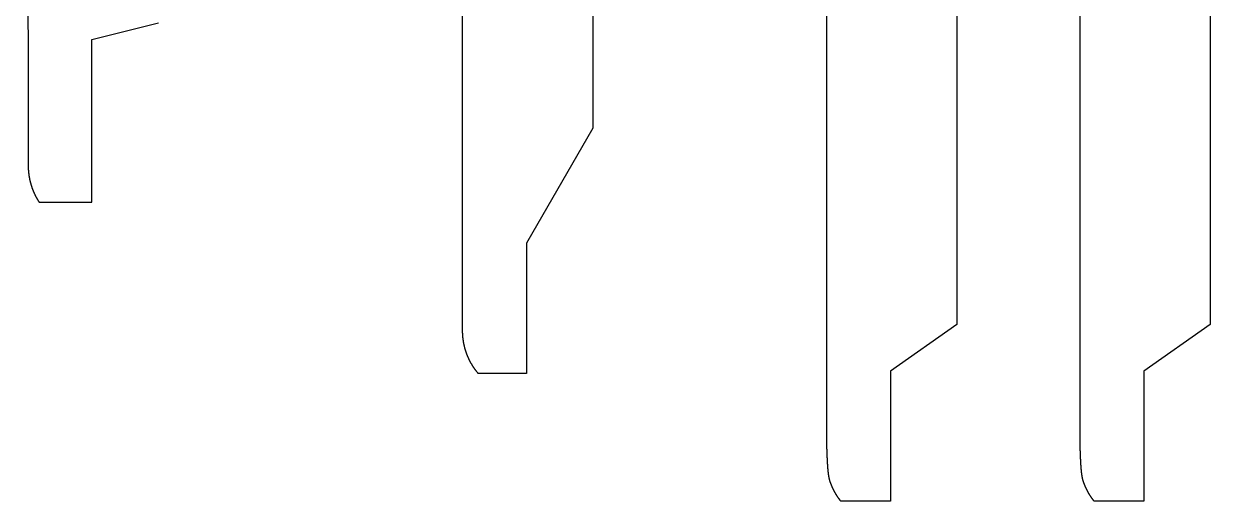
# Model space of a CAD drawing. Header units: inches. Extents: x -1514 to 1282, y -2074 to 286.
# Drawn here: x 362.06 to 380.29, y 56.7 to 64.04 of the extents above; entities that cross this region are included whole.
import ezdxf

# ---------------------------------------------------------------- set-up
doc = ezdxf.new("R2010")
doc.units = ezdxf.units.IN
doc.header["$LTSCALE"] = 0.1
doc.header["$MEASUREMENT"] = 0

msp = doc.modelspace()

# ---------------------------------------------------------------- linework, layer by layer
at = {"color": 7, "linetype": 'Continuous', "lineweight": 25}
for points in [[(376.39754, 67.63099), (376.39754, 59.42212), (375.37754, 58.7046), (375.37754, 56.7046), (374.61505, 56.7046), (374.61366, 56.70634), (374.61227, 56.70809), (374.61088, 56.70985), (374.6095, 56.7116), (374.60812, 56.71336), (374.60675, 56.71513), (374.60537, 56.7169), (374.60401, 56.71867), (374.60264, 56.72044), (374.60128, 56.72222), (374.59993, 56.724), (374.59858, 56.72579), (374.59723, 56.72757), (374.59589, 56.72936), (374.59455, 56.73116), (374.59321, 56.73296), (374.59188, 56.73476), (374.59055, 56.73656), (374.58922, 56.73837), (374.5879, 56.74018), (374.58659, 56.742), (374.58528, 56.74382), (374.58397, 56.74564), (374.58266, 56.74746), (374.58136, 56.74929), (374.58007, 56.75112), (374.57877, 56.75295), (374.57749, 56.75479), (374.5762, 56.75663), (374.57492, 56.75847), (374.57365, 56.76032), (374.57237, 56.76217), (374.57111, 56.76402), (374.56984, 56.76588), (374.56858, 56.76774), (374.56733, 56.7696), (374.56607, 56.77146), (374.56483, 56.77333), (374.56358, 56.7752), (374.56234, 56.77708), (374.56111, 56.77895), (374.55988, 56.78083), (374.55865, 56.78272), (374.55743, 56.7846), (374.55621, 56.78649), (374.555, 56.78838), (374.55378, 56.79028), (374.55258, 56.79217), (374.55138, 56.79407), (374.55018, 56.79598), (374.54899, 56.79788), (374.5478, 56.79979), (374.54661, 56.8017), (374.54543, 56.80362), (374.54425, 56.80553), (374.54308, 56.80745), (374.54191, 56.80937), (374.54075, 56.8113), (374.53959, 56.81323), (374.53844, 56.81516), (374.53728, 56.81709), (374.53614, 56.81903), (374.535, 56.82096), (374.53386, 56.82291), (374.53272, 56.82485), (374.53159, 56.82679), (374.53047, 56.82874), (374.52935, 56.83069), (374.52823, 56.83265), (374.52712, 56.8346), (374.52601, 56.83656), (374.52491, 56.83852), (374.52381, 56.84049), (374.52272, 56.84245), (374.52163, 56.84442), (374.52054, 56.84639), (374.51946, 56.84837), (374.51838, 56.85034), (374.51731, 56.85232), (374.51624, 56.8543), (374.51518, 56.85629), (374.51412, 56.85827), (374.51306, 56.86026), (374.51201, 56.86225), (374.51097, 56.86424), (374.50993, 56.86624), (374.50889, 56.86823), (374.50786, 56.87023), (374.50683, 56.87223), (374.50581, 56.87424), (374.50479, 56.87624), (374.50378, 56.87825), (374.50277, 56.88026), (374.50176, 56.88227), (374.50076, 56.88429), (374.49977, 56.8863), (374.49877, 56.88832), (374.49779, 56.89034), (374.49681, 56.89237), (374.49583, 56.89439), (374.49486, 56.89642), (374.49389, 56.89845), (374.49292, 56.90048), (374.49197, 56.90251), (374.49101, 56.90455), (374.49006, 56.90658), (374.48912, 56.90862), (374.48818, 56.91066), (374.48724, 56.91271), (374.48631, 56.91475), (374.48538, 56.9168), (374.48446, 56.91885), (374.48355, 56.9209), (374.48263, 56.92295), (374.48173, 56.92501), (374.48082, 56.92706), (374.47993, 56.92912), (374.47903, 56.93118), (374.47814, 56.93324), (374.47726, 56.9353), (374.47638, 56.93737), (374.47551, 56.93944), (374.47464, 56.9415), (374.47377, 56.94357), (374.47291, 56.94565), (374.47206, 56.94772), (374.47121, 56.94979), (374.47036, 56.95187), (374.46952, 56.95395), (374.46869, 56.95603), (374.46786, 56.95811), (374.46703, 56.9602), (374.46621, 56.96228), (374.46539, 56.96437), (374.46458, 56.96645), (374.46378, 56.96854), (374.46297, 56.97064), (374.46218, 56.97273), (374.46139, 56.97482), (374.4606, 56.97692), (374.45982, 56.97901), (374.45904, 56.98111), (374.45827, 56.98321), (374.4575, 56.98531), (374.45674, 56.98742), (374.45598, 56.98952), (374.45523, 56.99162), (374.45448, 56.99373), (374.45374, 56.99584), (374.45356, 56.99637), (374.45347, 56.99663), (374.45337, 56.9969), (374.453, 56.99796), (374.45226, 57.00009), (374.4519, 57.00115), (374.45153, 57.00222), (374.45117, 57.00329), (374.4508, 57.00436), (374.45044, 57.00543), (374.45008, 57.00651), (374.44972, 57.00759), (374.44936, 57.00867), (374.449, 57.00975), (374.44865, 57.01084), (374.44829, 57.01194), (374.44794, 57.01303), (374.44759, 57.01413), (374.44723, 57.01524), (374.44688, 57.01635), (374.44653, 57.01746), (374.44619, 57.01858), (374.44584, 57.01971), (374.44549, 57.02084), (374.44515, 57.02198), (374.44498, 57.02255), (374.4448, 57.02312), (374.44463, 57.02369), (374.44446, 57.02427), (374.44429, 57.02485), (374.44412, 57.02543), (374.44395, 57.02601), (374.44378, 57.02659), (374.44361, 57.02717), (374.44344, 57.02776), (374.44327, 57.02835), (374.4431, 57.02894), (374.44293, 57.02953), (374.44276, 57.03013), (374.4426, 57.03072), (374.44243, 57.03132), (374.44226, 57.03192), (374.44209, 57.03252), (374.44193, 57.03313), (374.44176, 57.03373), (374.44159, 57.03434), (374.44143, 57.03495), (374.44126, 57.03556), (374.4411, 57.03618), (374.44093, 57.0368), (374.44077, 57.03742), (374.4406, 57.03804), (374.44044, 57.03866), (374.44027, 57.03929), (374.44011, 57.03992), (374.43995, 57.04055), (374.43978, 57.04119), (374.43962, 57.04182), (374.43946, 57.04246), (374.43929, 57.0431), (374.43913, 57.04375), (374.43897, 57.0444), (374.43881, 57.04505), (374.43865, 57.0457), (374.43849, 57.04635), (374.43832, 57.04701), (374.43816, 57.04767), (374.438, 57.04834), (374.43784, 57.049), (374.43768, 57.04967), (374.43752, 57.05035), (374.43736, 57.05102), (374.43721, 57.0517), (374.43705, 57.05238), (374.43689, 57.05307), (374.43673, 57.05375), (374.43657, 57.05444), (374.43641, 57.05514), (374.43626, 57.05584), (374.4361, 57.05654), (374.43594, 57.05724), (374.43579, 57.05795), (374.43563, 57.05866), (374.43547, 57.05937), (374.43532, 57.06009), (374.43516, 57.06081), (374.43501, 57.06153), (374.43485, 57.06226), (374.4347, 57.06299), (374.43454, 57.06372), (374.43439, 57.06446), (374.43424, 57.0652), (374.43408, 57.06595), (374.43393, 57.0667), (374.43378, 57.06745), (374.43362, 57.0682), (374.43347, 57.06896), (374.43332, 57.06973), (374.43317, 57.07049), (374.43301, 57.07127), (374.43286, 57.07204), (374.43271, 57.07282), (374.43256, 57.0736), (374.43241, 57.07439), (374.43226, 57.07518), (374.43211, 57.07597), (374.43196, 57.07677), (374.43181, 57.07757), (374.43166, 57.07838), (374.43151, 57.07919), (374.43136, 57.08001), (374.43121, 57.08083), (374.43106, 57.08165), (374.43092, 57.08248), (374.43077, 57.08331), (374.43062, 57.08415), (374.43047, 57.08499), (374.43033, 57.08583), (374.43018, 57.08668), (374.43003, 57.08753), (374.42989, 57.08839), (374.42974, 57.08926), (374.42959, 57.09012), (374.42945, 57.09099), (374.4293, 57.09187), (374.42916, 57.09275), (374.42901, 57.09364), (374.42887, 57.09453), (374.42872, 57.09542), (374.42858, 57.09632), (374.42844, 57.09723), (374.42829, 57.09814), (374.42815, 57.09905), (374.42801, 57.09997), (374.42786, 57.1009), (374.42772, 57.10182), (374.42758, 57.10276), (374.42744, 57.1037), (374.42729, 57.10464), (374.42715, 57.10559), (374.42701, 57.10654), (374.42687, 57.1075), (374.42673, 57.10847), (374.42659, 57.10944), (374.42645, 57.11041), (374.42631, 57.11139), (374.42617, 57.11238), (374.42603, 57.11337), (374.42589, 57.11436), (374.42575, 57.11536), (374.42561, 57.11637), (374.42547, 57.11738), (374.42534, 57.1184), (374.4252, 57.11942), (374.42506, 57.12045), (374.42492, 57.12148), (374.42478, 57.12252), (374.42465, 57.12357), (374.42451, 57.12462), (374.42437, 57.12568), (374.42424, 57.12674), (374.4241, 57.12781), (374.42397, 57.12888), (374.42383, 57.12996), (374.42369, 57.13104), (374.42356, 57.13213), (374.42342, 57.13323), (374.42329, 57.13433), (374.42316, 57.13544), (374.42302, 57.13656), (374.42289, 57.13768), (374.42275, 57.1388), (374.42262, 57.13994), (374.42249, 57.14107), (374.42235, 57.14222), (374.42222, 57.14337), (374.42209, 57.14453), (374.42196, 57.14569), (374.42182, 57.14686), (374.42169, 57.14804), (374.42156, 57.14922), (374.42143, 57.15041), (374.4213, 57.1516), (374.42117, 57.1528), (374.4211, 57.15341), (374.42104, 57.15401), (374.42097, 57.15462), (374.42091, 57.15523), (374.42084, 57.15584), (374.42078, 57.15645), (374.42071, 57.15706), (374.42065, 57.15767), (374.42058, 57.15829), (374.42052, 57.15891), (374.42045, 57.15953), (374.42039, 57.16015), (374.42032, 57.16077), (374.42026, 57.16139), (374.42019, 57.16202), (374.42013, 57.16265), (374.42007, 57.16328), (374.42, 57.16391), (374.41994, 57.16454), (374.41987, 57.16518), (374.41981, 57.16581), (374.41974, 57.16645), (374.41968, 57.16709), (374.41962, 57.16773), (374.41955, 57.16837), (374.41949, 57.16902), (374.41943, 57.16966), (374.41936, 57.17031), (374.4193, 57.17096), (374.41923, 57.17161), (374.41917, 57.17226), (374.41911, 57.17292), (374.41904, 57.17358), (374.41898, 57.17423), (374.41892, 57.17489), (374.41885, 57.17556), (374.41879, 57.17622), (374.41873, 57.17688), (374.41866, 57.17755), (374.4186, 57.17822), (374.41854, 57.17889), (374.41848, 57.17956), (374.41841, 57.18024), (374.41835, 57.18091), (374.41829, 57.18159), (374.41822, 57.18227), (374.41816, 57.18295), (374.4181, 57.18363), (374.41804, 57.18432), (374.41797, 57.185), (374.41791, 57.18569), (374.41785, 57.18638), (374.41779, 57.18707), (374.41772, 57.18777), (374.41766, 57.18846), (374.4176, 57.18916), (374.41754, 57.18986), (374.41748, 57.19056), (374.41741, 57.19126), (374.41735, 57.19197), (374.41729, 57.19267), (374.41723, 57.19338), (374.41717, 57.19409), (374.41711, 57.1948), (374.41704, 57.19552), (374.41698, 57.19623), (374.41692, 57.19695), (374.41686, 57.19767), (374.4168, 57.19839), (374.41674, 57.19912), (374.41668, 57.19984), (374.41661, 57.20057), (374.41655, 57.2013), (374.41649, 57.20203), (374.41643, 57.20276), (374.41637, 57.20349), (374.41631, 57.20423), (374.41625, 57.20497), (374.41619, 57.20571), (374.41613, 57.20645), (374.41607, 57.20719), (374.41601, 57.20794), (374.41594, 57.20869), (374.41588, 57.20944), (374.41582, 57.21019), (374.41576, 57.21094), (374.4157, 57.2117), (374.41564, 57.21246), (374.41558, 57.21322), (374.41552, 57.21398), (374.41546, 57.21474), (374.4154, 57.21551), (374.41534, 57.21627), (374.41528, 57.21704), (374.41522, 57.21781), (374.41516, 57.21859), (374.4151, 57.21936), (374.41504, 57.22014), (374.41498, 57.22092), (374.41492, 57.2217), (374.41486, 57.22248), (374.4148, 57.22327), (374.41474, 57.22405), (374.41469, 57.22484), (374.41463, 57.22563), (374.41457, 57.22643), (374.41451, 57.22722), (374.41445, 57.22802), (374.41439, 57.22882), (374.41433, 57.22962), (374.41427, 57.23042), (374.41421, 57.23123), (374.41415, 57.23203), (374.41409, 57.23284), (374.41404, 57.23365), (374.41398, 57.23447), (374.41392, 57.23528), (374.41386, 57.2361), (374.4138, 57.23692), (374.41374, 57.23774), (374.41368, 57.23856), (374.41363, 57.23939), (374.41357, 57.24022), (374.41351, 57.24105), (374.41345, 57.24188), (374.41339, 57.24271), (374.41333, 57.24355), (374.41328, 57.24439), (374.41322, 57.24523), (374.41316, 57.24607), (374.4131, 57.24691), (374.41304, 57.24776), (374.41299, 57.24861), (374.41293, 57.24946), (374.41287, 57.25031), (374.41281, 57.25117), (374.41276, 57.25203), (374.4127, 57.25288), (374.41264, 57.25375), (374.41258, 57.25461), (374.41253, 57.25548), (374.41247, 57.25634), (374.41241, 57.25721), (374.41235, 57.25809), (374.4123, 57.25896), (374.41224, 57.25984), (374.41218, 57.26072), (374.41213, 57.2616), (374.41207, 57.26248), (374.41201, 57.26336), (374.41195, 57.26425), (374.4119, 57.26514), (374.41184, 57.26603), (374.41178, 57.26693), (374.41173, 57.26782), (374.41167, 57.26872), (374.41161, 57.26962), (374.41156, 57.27052), (374.4115, 57.27143), (374.41145, 57.27234), (374.41139, 57.27325), (374.41133, 57.27416), (374.41128, 57.27507), (374.41122, 57.27599), (374.41116, 57.2769), (374.41111, 57.27783), (374.41105, 57.27875), (374.411, 57.27967), (374.41094, 57.2806), (374.41088, 57.28153), (374.41083, 57.28246), (374.41077, 57.2834), (374.41072, 57.28433), (374.41066, 57.28527), (374.41061, 57.28621), (374.41055, 57.28715), (374.4105, 57.2881), (374.41044, 57.28905), (374.41038, 57.29), (374.41033, 57.29095), (374.41027, 57.2919), (374.41022, 57.29286), (374.41016, 57.29382), (374.41011, 57.29478), (374.41005, 57.29575), (374.41, 57.29671), (374.40994, 57.29768), (374.40989, 57.29865), (374.40983, 57.29962), (374.40978, 57.3006), (374.40972, 57.30158), (374.40967, 57.30256), (374.40962, 57.30354), (374.40956, 57.30452), (374.40951, 57.30551), (374.40945, 57.3065), (374.4094, 57.30749), (374.40934, 57.30849), (374.40929, 57.30948), (374.40923, 57.31048), (374.40918, 57.31148), (374.40913, 57.31249), (374.40907, 57.31349), (374.40902, 57.3145), (374.40896, 57.31551), (374.40891, 57.31652), (374.40886, 57.31754), (374.4088, 57.31856), (374.40875, 57.31958), (374.40869, 57.3206), (374.40864, 57.32163), (374.40859, 57.32265), (374.40853, 57.32368), (374.40848, 57.32472), (374.40843, 57.32575), (374.40837, 57.32679), (374.40832, 57.32783), (374.40827, 57.32887), (374.40821, 57.32991), (374.40816, 57.33096), (374.40811, 57.33201), (374.40805, 57.33306), (374.408, 57.33412), (374.40795, 57.33517), (374.40789, 57.33623), (374.40784, 57.3373), (374.40779, 57.33836), (374.40774, 57.33943), (374.40768, 57.3405), (374.40763, 57.34157), (374.40758, 57.34264), (374.40752, 57.34372), (374.40747, 57.3448), (374.40742, 57.34588), (374.40737, 57.34696), (374.40732, 57.34805), (374.40726, 57.34914), (374.40721, 57.35023), (374.40716, 57.35132), (374.40711, 57.35242), (374.40705, 57.35352), (374.407, 57.35462), (374.40695, 57.35573), (374.4069, 57.35683), (374.40685, 57.35794), (374.40679, 57.35905), (374.40674, 57.36017), (374.40669, 57.36129), (374.40664, 57.36241), (374.40659, 57.36353), (374.40653, 57.36465), (374.40648, 57.36578), (374.40643, 57.36691), (374.40638, 57.36804), (374.40633, 57.36918), (374.40628, 57.37031), (374.40623, 57.37145), (374.40617, 57.3726), (374.40612, 57.37374), (374.40607, 57.37489), (374.40602, 57.37604), (374.40597, 57.37719), (374.40592, 57.37835), (374.40587, 57.37951), (374.40582, 57.38067), (374.40577, 57.38183), (374.40572, 57.383), (374.40566, 57.38417), (374.40561, 57.38534), (374.40556, 57.38651), (374.40551, 57.38769), (374.40546, 57.38887), (374.40541, 57.39005), (374.40536, 57.39124), (374.40531, 57.39242), (374.40526, 57.39361), (374.40521, 57.39481), (374.40516, 57.396), (374.40511, 57.3972), (374.40506, 57.3984), (374.40501, 57.3996), (374.40496, 57.40081), (374.40491, 57.40202), (374.40486, 57.40323), (374.40481, 57.40444), (374.40476, 57.40566), (374.40471, 57.40688), (374.40466, 57.4081), (374.40461, 57.40933), (374.40456, 57.41056), (374.40451, 57.41179), (374.40446, 57.41302), (374.40441, 57.41426), (374.40436, 57.41549), (374.40431, 57.41673), (374.40426, 57.41798), (374.40421, 57.41923), (374.40416, 57.42048), (374.40411, 57.42173), (374.40406, 57.42298), (374.40401, 57.42424), (374.40397, 57.4255), (374.40392, 57.42676), (374.40387, 57.42803), (374.40382, 57.4293), (374.40377, 57.43057), (374.40372, 57.43184), (374.40367, 57.43312), (374.40362, 57.4344), (374.40357, 57.43568), (374.40353, 57.43697), (374.40348, 57.43826), (374.40343, 57.43955), (374.40338, 57.44084), (374.40333, 57.44214), (374.40328, 57.44344), (374.40323, 57.44474), (374.40319, 57.44605), (374.40314, 57.44735), (374.40309, 57.44867), (374.40304, 57.44998), (374.40299, 57.4513), (374.40294, 57.45262), (374.4029, 57.45394), (374.40285, 57.45526), (374.4028, 57.45659), (374.40275, 57.45792), (374.4027, 57.45925), (374.40266, 57.46059), (374.40261, 57.46193), (374.40256, 57.46327), (374.40251, 57.46462), (374.40247, 57.46597), (374.40242, 57.46732), (374.40237, 57.46867), (374.40232, 57.47003), (374.40228, 57.47139), (374.40223, 57.47275), (374.40218, 57.47411), (374.40213, 57.47548), (374.40209, 57.47685), (374.40204, 57.47823), (374.40199, 57.4796), (374.40194, 57.48098), (374.4019, 57.48237), (374.40185, 57.48375), (374.4018, 57.48514), (374.40176, 57.48653), (374.40171, 57.48793), (374.40166, 57.48932), (374.40162, 57.49072), (374.40157, 57.49213), (374.40152, 57.49353), (374.40147, 57.49494), (374.40143, 57.49635), (374.40138, 57.49777), (374.40134, 57.49919), (374.40129, 57.50061), (374.40124, 57.50203), (374.4012, 57.50346), (374.40115, 57.50489), (374.4011, 57.50632), (374.40106, 57.50776), (374.40101, 57.5092), (374.40096, 57.51064), (374.40092, 57.51209), (374.40087, 57.51353), (374.40083, 57.51498), (374.40078, 57.51644), (374.40073, 57.5179), (374.40069, 57.51936), (374.40064, 57.52082), (374.4006, 57.52228), (374.40055, 57.52375), (374.4005, 57.52523), (374.40046, 57.5267), (374.40041, 57.52818), (374.40037, 57.52966), (374.40032, 57.53115), (374.40028, 57.53263), (374.40023, 57.53412), (374.40019, 57.53562), (374.40014, 57.53711), (374.4001, 57.53861), (374.40005, 57.54012), (374.4, 57.54162), (374.39996, 57.54313), (374.39991, 57.54464), (374.39987, 57.54616), (374.39982, 57.54768), (374.39978, 57.5492), (374.39973, 57.55072), (374.39969, 57.55225), (374.39964, 57.55378), (374.3996, 57.55531), (374.39955, 57.55685), (374.39951, 57.55839), (374.39947, 57.55993), (374.39942, 57.56148), (374.39938, 57.56303), (374.39933, 57.56458), (374.39929, 57.56614), (374.39924, 57.5677), (374.3992, 57.56926), (374.39915, 57.57082), (374.39911, 57.57239), (374.39906, 57.57396), (374.39902, 57.57554), (374.39898, 57.57712), (374.39893, 57.5787), (374.39889, 57.58028), (374.39884, 57.58187), (374.3988, 57.58346), (374.39876, 57.58505), (374.39871, 57.58665), (374.39867, 57.58825), (374.39862, 57.58985), (374.39858, 57.59146), (374.39854, 57.59307), (374.39849, 57.59468), (374.39845, 57.5963), (374.39841, 57.59792), (374.39836, 57.59954), (374.39832, 57.60117), (374.39827, 57.60279), (374.39823, 57.60443), (374.39819, 57.60606), (374.39814, 57.6077), (374.3981, 57.60934), (374.39806, 57.61099), (374.39801, 57.61264), (374.39797, 57.61429), (374.39793, 57.61594), (374.39789, 57.6176), (374.39784, 57.61926), (374.3978, 57.62093), (374.39776, 57.6226), (374.39771, 57.62427), (374.39767, 57.62594), (374.39763, 57.62762), (374.39758, 57.6293), (374.39754, 57.63099), (374.39754, 120.05947)], [(380.28751, 67.63099), (380.28751, 59.42212), (379.26751, 58.7046), (379.26751, 56.7046), (378.50502, 56.7046), (378.50363, 56.70634), (378.50224, 56.70809), (378.50085, 56.70985), (378.49947, 56.7116), (378.49809, 56.71336), (378.49671, 56.71513), (378.49534, 56.7169), (378.49397, 56.71867), (378.49261, 56.72044), (378.49125, 56.72222), (378.4899, 56.724), (378.48854, 56.72579), (378.4872, 56.72757), (378.48585, 56.72936), (378.48451, 56.73116), (378.48318, 56.73296), (378.48184, 56.73476), (378.48052, 56.73656), (378.47919, 56.73837), (378.47787, 56.74018), (378.47656, 56.742), (378.47524, 56.74382), (378.47394, 56.74564), (378.47263, 56.74746), (378.47133, 56.74929), (378.47003, 56.75112), (378.46874, 56.75295), (378.46745, 56.75479), (378.46617, 56.75663), (378.46489, 56.75847), (378.46361, 56.76032), (378.46234, 56.76217), (378.46107, 56.76402), (378.45981, 56.76588), (378.45855, 56.76774), (378.45729, 56.7696), (378.45604, 56.77146), (378.45479, 56.77333), (378.45355, 56.7752), (378.45231, 56.77708), (378.45108, 56.77895), (378.44984, 56.78083), (378.44862, 56.78272), (378.4474, 56.7846), (378.44618, 56.78649), (378.44496, 56.78838), (378.44375, 56.79028), (378.44255, 56.79217), (378.44134, 56.79407), (378.44015, 56.79598), (378.43895, 56.79788), (378.43776, 56.79979), (378.43658, 56.8017), (378.4354, 56.80362), (378.43422, 56.80553), (378.43305, 56.80745), (378.43188, 56.80937), (378.43072, 56.8113), (378.42956, 56.81323), (378.4284, 56.81516), (378.42725, 56.81709), (378.4261, 56.81903), (378.42496, 56.82096), (378.42382, 56.82291), (378.42269, 56.82485), (378.42156, 56.82679), (378.42044, 56.82874), (378.41932, 56.83069), (378.4182, 56.83265), (378.41709, 56.8346), (378.41598, 56.83656), (378.41488, 56.83852), (378.41378, 56.84049), (378.41268, 56.84245), (378.41159, 56.84442), (378.41051, 56.84639), (378.40943, 56.84837), (378.40835, 56.85034), (378.40728, 56.85232), (378.40621, 56.8543), (378.40515, 56.85629), (378.40409, 56.85827), (378.40303, 56.86026), (378.40198, 56.86225), (378.40094, 56.86424), (378.3999, 56.86624), (378.39886, 56.86823), (378.39783, 56.87023), (378.3968, 56.87223), (378.39578, 56.87424), (378.39476, 56.87624), (378.39374, 56.87825), (378.39273, 56.88026), (378.39173, 56.88227), (378.39073, 56.88429), (378.38973, 56.8863), (378.38874, 56.88832), (378.38776, 56.89034), (378.38677, 56.89237), (378.3858, 56.89439), (378.38482, 56.89642), (378.38386, 56.89845), (378.38289, 56.90048), (378.38193, 56.90251), (378.38098, 56.90455), (378.38003, 56.90658), (378.37908, 56.90862), (378.37814, 56.91066), (378.37721, 56.91271), (378.37628, 56.91475), (378.37535, 56.9168), (378.37443, 56.91885), (378.37351, 56.9209), (378.3726, 56.92295), (378.37169, 56.92501), (378.37079, 56.92706), (378.36989, 56.92912), (378.369, 56.93118), (378.36811, 56.93324), (378.36723, 56.9353), (378.36635, 56.93737), (378.36547, 56.93944), (378.36461, 56.9415), (378.36374, 56.94357), (378.36288, 56.94565), (378.36203, 56.94772), (378.36118, 56.94979), (378.36033, 56.95187), (378.35949, 56.95395), (378.35865, 56.95603), (378.35782, 56.95811), (378.357, 56.9602), (378.35618, 56.96228), (378.35536, 56.96437), (378.35455, 56.96645), (378.35374, 56.96854), (378.35294, 56.97064), (378.35215, 56.97273), (378.35135, 56.97482), (378.35057, 56.97692), (378.34979, 56.97901), (378.34901, 56.98111), (378.34824, 56.98321), (378.34747, 56.98531), (378.34671, 56.98742), (378.34595, 56.98952), (378.3452, 56.99162), (378.34445, 56.99373), (378.34371, 56.99584), (378.34353, 56.99637), (378.34343, 56.99663), (378.34334, 56.9969), (378.34297, 56.99796), (378.34223, 57.00009), (378.34187, 57.00115), (378.3415, 57.00222), (378.34113, 57.00329), (378.34077, 57.00436), (378.34041, 57.00543), (378.34005, 57.00651), (378.33969, 57.00759), (378.33933, 57.00867), (378.33897, 57.00975), (378.33862, 57.01084), (378.33826, 57.01194), (378.33791, 57.01303), (378.33755, 57.01413), (378.3372, 57.01524), (378.33685, 57.01635), (378.3365, 57.01746), (378.33615, 57.01858), (378.33581, 57.01971), (378.33546, 57.02084), (378.33511, 57.02198), (378.33494, 57.02255), (378.33477, 57.02312), (378.3346, 57.02369), (378.33443, 57.02427), (378.33426, 57.02485), (378.33409, 57.02543), (378.33392, 57.02601), (378.33375, 57.02659), (378.33358, 57.02717), (378.33341, 57.02776), (378.33324, 57.02835), (378.33307, 57.02894), (378.3329, 57.02953), (378.33273, 57.03013), (378.33256, 57.03072), (378.3324, 57.03132), (378.33223, 57.03192), (378.33206, 57.03252), (378.33189, 57.03313), (378.33173, 57.03373), (378.33156, 57.03434), (378.3314, 57.03495), (378.33123, 57.03556), (378.33106, 57.03618), (378.3309, 57.0368), (378.33073, 57.03742), (378.33057, 57.03804), (378.3304, 57.03866), (378.33024, 57.03929), (378.33008, 57.03992), (378.32991, 57.04055), (378.32975, 57.04119), (378.32959, 57.04182), (378.32942, 57.04246), (378.32926, 57.0431), (378.3291, 57.04375), (378.32894, 57.0444), (378.32877, 57.04505), (378.32861, 57.0457), (378.32845, 57.04635), (378.32829, 57.04701), (378.32813, 57.04767), (378.32797, 57.04834), (378.32781, 57.049), (378.32765, 57.04967), (378.32749, 57.05035), (378.32733, 57.05102), (378.32717, 57.0517), (378.32701, 57.05238), (378.32686, 57.05307), (378.3267, 57.05375), (378.32654, 57.05444), (378.32638, 57.05514), (378.32622, 57.05584), (378.32607, 57.05654), (378.32591, 57.05724), (378.32575, 57.05795), (378.3256, 57.05866), (378.32544, 57.05937), (378.32529, 57.06009), (378.32513, 57.06081), (378.32497, 57.06153), (378.32482, 57.06226), (378.32467, 57.06299), (378.32451, 57.06372), (378.32436, 57.06446), (378.3242, 57.0652), (378.32405, 57.06595), (378.3239, 57.0667), (378.32374, 57.06745), (378.32359, 57.0682), (378.32344, 57.06896), (378.32328, 57.06973), (378.32313, 57.07049), (378.32298, 57.07127), (378.32283, 57.07204), (378.32268, 57.07282), (378.32253, 57.0736), (378.32238, 57.07439), (378.32223, 57.07518), (378.32208, 57.07597), (378.32193, 57.07677), (378.32178, 57.07757), (378.32163, 57.07838), (378.32148, 57.07919), (378.32133, 57.08001), (378.32118, 57.08083), (378.32103, 57.08165), (378.32088, 57.08248), (378.32074, 57.08331), (378.32059, 57.08415), (378.32044, 57.08499), (378.32029, 57.08583), (378.32015, 57.08668), (378.32, 57.08753), (378.31985, 57.08839), (378.31971, 57.08926), (378.31956, 57.09012), (378.31942, 57.09099), (378.31927, 57.09187), (378.31912, 57.09275), (378.31898, 57.09364), (378.31884, 57.09453), (378.31869, 57.09542), (378.31855, 57.09632), (378.3184, 57.09723), (378.31826, 57.09814), (378.31812, 57.09905), (378.31797, 57.09997), (378.31783, 57.1009), (378.31769, 57.10182), (378.31755, 57.10276), (378.3174, 57.1037), (378.31726, 57.10464), (378.31712, 57.10559), (378.31698, 57.10654), (378.31684, 57.1075), (378.3167, 57.10847), (378.31656, 57.10944), (378.31642, 57.11041), (378.31628, 57.11139), (378.31614, 57.11238), (378.316, 57.11337), (378.31586, 57.11436), (378.31572, 57.11536), (378.31558, 57.11637), (378.31544, 57.11738), (378.3153, 57.1184), (378.31516, 57.11942), (378.31503, 57.12045), (378.31489, 57.12148), (378.31475, 57.12252), (378.31461, 57.12357), (378.31448, 57.12462), (378.31434, 57.12568), (378.3142, 57.12674), (378.31407, 57.12781), (378.31393, 57.12888), (378.3138, 57.12996), (378.31366, 57.13104), (378.31353, 57.13213), (378.31339, 57.13323), (378.31326, 57.13433), (378.31312, 57.13544), (378.31299, 57.13656), (378.31285, 57.13768), (378.31272, 57.1388), (378.31259, 57.13994), (378.31245, 57.14107), (378.31232, 57.14222), (378.31219, 57.14337), (378.31206, 57.14453), (378.31192, 57.14569), (378.31179, 57.14686), (378.31166, 57.14804), (378.31153, 57.14922), (378.3114, 57.15041), (378.31127, 57.1516), (378.31114, 57.1528), (378.31107, 57.15341), (378.311, 57.15401), (378.31094, 57.15462), (378.31087, 57.15523), (378.31081, 57.15584), (378.31074, 57.15645), (378.31068, 57.15706), (378.31061, 57.15767), (378.31055, 57.15829), (378.31048, 57.15891), (378.31042, 57.15953), (378.31036, 57.16015), (378.31029, 57.16077), (378.31023, 57.16139), (378.31016, 57.16202), (378.3101, 57.16265), (378.31003, 57.16328), (378.30997, 57.16391), (378.3099, 57.16454), (378.30984, 57.16518), (378.30978, 57.16581), (378.30971, 57.16645), (378.30965, 57.16709), (378.30958, 57.16773), (378.30952, 57.16837), (378.30946, 57.16902), (378.30939, 57.16966), (378.30933, 57.17031), (378.30926, 57.17096), (378.3092, 57.17161), (378.30914, 57.17226), (378.30907, 57.17292), (378.30901, 57.17358), (378.30895, 57.17423), (378.30888, 57.17489), (378.30882, 57.17556), (378.30876, 57.17622), (378.30869, 57.17688), (378.30863, 57.17755), (378.30857, 57.17822), (378.30851, 57.17889), (378.30844, 57.17956), (378.30838, 57.18024), (378.30832, 57.18091), (378.30825, 57.18159), (378.30819, 57.18227), (378.30813, 57.18295), (378.30807, 57.18363), (378.308, 57.18432), (378.30794, 57.185), (378.30788, 57.18569), (378.30782, 57.18638), (378.30775, 57.18707), (378.30769, 57.18777), (378.30763, 57.18846), (378.30757, 57.18916), (378.30751, 57.18986), (378.30744, 57.19056), (378.30738, 57.19126), (378.30732, 57.19197), (378.30726, 57.19267), (378.3072, 57.19338), (378.30713, 57.19409), (378.30707, 57.1948), (378.30701, 57.19552), (378.30695, 57.19623), (378.30689, 57.19695), (378.30683, 57.19767), (378.30677, 57.19839), (378.3067, 57.19912), (378.30664, 57.19984), (378.30658, 57.20057), (378.30652, 57.2013), (378.30646, 57.20203), (378.3064, 57.20276), (378.30634, 57.20349), (378.30628, 57.20423), (378.30622, 57.20497), (378.30615, 57.20571), (378.30609, 57.20645), (378.30603, 57.20719), (378.30597, 57.20794), (378.30591, 57.20869), (378.30585, 57.20944), (378.30579, 57.21019), (378.30573, 57.21094), (378.30567, 57.2117), (378.30561, 57.21246), (378.30555, 57.21322), (378.30549, 57.21398), (378.30543, 57.21474), (378.30537, 57.21551), (378.30531, 57.21627), (378.30525, 57.21704), (378.30519, 57.21781), (378.30513, 57.21859), (378.30507, 57.21936), (378.30501, 57.22014), (378.30495, 57.22092), (378.30489, 57.2217), (378.30483, 57.22248), (378.30477, 57.22327), (378.30471, 57.22405), (378.30465, 57.22484), (378.30459, 57.22563), (378.30453, 57.22643), (378.30447, 57.22722), (378.30442, 57.22802), (378.30436, 57.22882), (378.3043, 57.22962), (378.30424, 57.23042), (378.30418, 57.23123), (378.30412, 57.23203), (378.30406, 57.23284), (378.304, 57.23365), (378.30394, 57.23447), (378.30388, 57.23528), (378.30383, 57.2361), (378.30377, 57.23692), (378.30371, 57.23774), (378.30365, 57.23856), (378.30359, 57.23939), (378.30353, 57.24022), (378.30348, 57.24105), (378.30342, 57.24188), (378.30336, 57.24271), (378.3033, 57.24355), (378.30324, 57.24439), (378.30318, 57.24523), (378.30313, 57.24607), (378.30307, 57.24691), (378.30301, 57.24776), (378.30295, 57.24861), (378.3029, 57.24946), (378.30284, 57.25031), (378.30278, 57.25117), (378.30272, 57.25203), (378.30266, 57.25288), (378.30261, 57.25375), (378.30255, 57.25461), (378.30249, 57.25548), (378.30244, 57.25634), (378.30238, 57.25721), (378.30232, 57.25809), (378.30226, 57.25896), (378.30221, 57.25984), (378.30215, 57.26072), (378.30209, 57.2616), (378.30204, 57.26248), (378.30198, 57.26336), (378.30192, 57.26425), (378.30186, 57.26514), (378.30181, 57.26603), (378.30175, 57.26693), (378.30169, 57.26782), (378.30164, 57.26872), (378.30158, 57.26962), (378.30153, 57.27052), (378.30147, 57.27143), (378.30141, 57.27234), (378.30136, 57.27325), (378.3013, 57.27416), (378.30124, 57.27507), (378.30119, 57.27599), (378.30113, 57.2769), (378.30108, 57.27783), (378.30102, 57.27875), (378.30096, 57.27967), (378.30091, 57.2806), (378.30085, 57.28153), (378.3008, 57.28246), (378.30074, 57.2834), (378.30068, 57.28433), (378.30063, 57.28527), (378.30057, 57.28621), (378.30052, 57.28715), (378.30046, 57.2881), (378.30041, 57.28905), (378.30035, 57.29), (378.3003, 57.29095), (378.30024, 57.2919), (378.30019, 57.29286), (378.30013, 57.29382), (378.30008, 57.29478), (378.30002, 57.29575), (378.29997, 57.29671), (378.29991, 57.29768), (378.29986, 57.29865), (378.2998, 57.29962), (378.29975, 57.3006), (378.29969, 57.30158), (378.29964, 57.30256), (378.29958, 57.30354), (378.29953, 57.30452), (378.29947, 57.30551), (378.29942, 57.3065), (378.29936, 57.30749), (378.29931, 57.30849), (378.29926, 57.30948), (378.2992, 57.31048), (378.29915, 57.31148), (378.29909, 57.31249), (378.29904, 57.31349), (378.29898, 57.3145), (378.29893, 57.31551), (378.29888, 57.31652), (378.29882, 57.31754), (378.29877, 57.31856), (378.29872, 57.31958), (378.29866, 57.3206), (378.29861, 57.32163), (378.29855, 57.32265), (378.2985, 57.32368), (378.29845, 57.32472), (378.29839, 57.32575), (378.29834, 57.32679), (378.29829, 57.32783), (378.29823, 57.32887), (378.29818, 57.32991), (378.29813, 57.33096), (378.29807, 57.33201), (378.29802, 57.33306), (378.29797, 57.33412), (378.29791, 57.33517), (378.29786, 57.33623), (378.29781, 57.3373), (378.29776, 57.33836), (378.2977, 57.33943), (378.29765, 57.3405), (378.2976, 57.34157), (378.29754, 57.34264), (378.29749, 57.34372), (378.29744, 57.3448), (378.29739, 57.34588), (378.29733, 57.34696), (378.29728, 57.34805), (378.29723, 57.34914), (378.29718, 57.35023), (378.29713, 57.35132), (378.29707, 57.35242), (378.29702, 57.35352), (378.29697, 57.35462), (378.29692, 57.35573), (378.29686, 57.35683), (378.29681, 57.35794), (378.29676, 57.35905), (378.29671, 57.36017), (378.29666, 57.36129), (378.29661, 57.36241), (378.29655, 57.36353), (378.2965, 57.36465), (378.29645, 57.36578), (378.2964, 57.36691), (378.29635, 57.36804), (378.2963, 57.36918), (378.29624, 57.37031), (378.29619, 57.37145), (378.29614, 57.3726), (378.29609, 57.37374), (378.29604, 57.37489), (378.29599, 57.37604), (378.29594, 57.37719), (378.29589, 57.37835), (378.29583, 57.37951), (378.29578, 57.38067), (378.29573, 57.38183), (378.29568, 57.383), (378.29563, 57.38417), (378.29558, 57.38534), (378.29553, 57.38651), (378.29548, 57.38769), (378.29543, 57.38887), (378.29538, 57.39005), (378.29533, 57.39124), (378.29528, 57.39242), (378.29523, 57.39361), (378.29518, 57.39481), (378.29513, 57.396), (378.29508, 57.3972), (378.29503, 57.3984), (378.29498, 57.3996), (378.29493, 57.40081), (378.29488, 57.40202), (378.29483, 57.40323), (378.29478, 57.40444), (378.29473, 57.40566), (378.29468, 57.40688), (378.29463, 57.4081), (378.29458, 57.40933), (378.29453, 57.41056), (378.29448, 57.41179), (378.29443, 57.41302), (378.29438, 57.41426), (378.29433, 57.41549), (378.29428, 57.41673), (378.29423, 57.41798), (378.29418, 57.41923), (378.29413, 57.42048), (378.29408, 57.42173), (378.29403, 57.42298), (378.29398, 57.42424), (378.29393, 57.4255), (378.29388, 57.42676), (378.29383, 57.42803), (378.29379, 57.4293), (378.29374, 57.43057), (378.29369, 57.43184), (378.29364, 57.43312), (378.29359, 57.4344), (378.29354, 57.43568), (378.29349, 57.43697), (378.29344, 57.43826), (378.2934, 57.43955), (378.29335, 57.44084), (378.2933, 57.44214), (378.29325, 57.44344), (378.2932, 57.44474), (378.29315, 57.44605), (378.2931, 57.44735), (378.29306, 57.44867), (378.29301, 57.44998), (378.29296, 57.4513), (378.29291, 57.45262), (378.29286, 57.45394), (378.29282, 57.45526), (378.29277, 57.45659), (378.29272, 57.45792), (378.29267, 57.45925), (378.29262, 57.46059), (378.29258, 57.46193), (378.29253, 57.46327), (378.29248, 57.46462), (378.29243, 57.46597), (378.29239, 57.46732), (378.29234, 57.46867), (378.29229, 57.47003), (378.29224, 57.47139), (378.29219, 57.47275), (378.29215, 57.47411), (378.2921, 57.47548), (378.29205, 57.47685), (378.29201, 57.47823), (378.29196, 57.4796), (378.29191, 57.48098), (378.29186, 57.48237), (378.29182, 57.48375), (378.29177, 57.48514), (378.29172, 57.48653), (378.29168, 57.48793), (378.29163, 57.48932), (378.29158, 57.49072), (378.29154, 57.49213), (378.29149, 57.49353), (378.29144, 57.49494), (378.2914, 57.49635), (378.29135, 57.49777), (378.2913, 57.49919), (378.29126, 57.50061), (378.29121, 57.50203), (378.29116, 57.50346), (378.29112, 57.50489), (378.29107, 57.50632), (378.29102, 57.50776), (378.29098, 57.5092), (378.29093, 57.51064), (378.29089, 57.51209), (378.29084, 57.51353), (378.29079, 57.51498), (378.29075, 57.51644), (378.2907, 57.5179), (378.29066, 57.51936), (378.29061, 57.52082), (378.29056, 57.52228), (378.29052, 57.52375), (378.29047, 57.52523), (378.29043, 57.5267), (378.29038, 57.52818), (378.29033, 57.52966), (378.29029, 57.53115), (378.29024, 57.53263), (378.2902, 57.53412), (378.29015, 57.53562), (378.29011, 57.53711), (378.29006, 57.53861), (378.29002, 57.54012), (378.28997, 57.54162), (378.28993, 57.54313), (378.28988, 57.54464), (378.28984, 57.54616), (378.28979, 57.54768), (378.28975, 57.5492), (378.2897, 57.55072), (378.28966, 57.55225), (378.28961, 57.55378), (378.28957, 57.55531), (378.28952, 57.55685), (378.28948, 57.55839), (378.28943, 57.55993), (378.28939, 57.56148), (378.28934, 57.56303), (378.2893, 57.56458), (378.28925, 57.56614), (378.28921, 57.5677), (378.28917, 57.56926), (378.28912, 57.57082), (378.28908, 57.57239), (378.28903, 57.57396), (378.28899, 57.57554), (378.28894, 57.57712), (378.2889, 57.5787), (378.28886, 57.58028), (378.28881, 57.58187), (378.28877, 57.58346), (378.28872, 57.58505), (378.28868, 57.58665), (378.28864, 57.58825), (378.28859, 57.58985), (378.28855, 57.59146), (378.2885, 57.59307), (378.28846, 57.59468), (378.28842, 57.5963), (378.28837, 57.59792), (378.28833, 57.59954), (378.28829, 57.60117), (378.28824, 57.60279), (378.2882, 57.60443), (378.28816, 57.60606), (378.28811, 57.6077), (378.28807, 57.60934), (378.28803, 57.61099), (378.28798, 57.61264), (378.28794, 57.61429), (378.2879, 57.61594), (378.28785, 57.6176), (378.28781, 57.61926), (378.28777, 57.62093), (378.28772, 57.6226), (378.28768, 57.62427), (378.28764, 57.62594), (378.28759, 57.62762), (378.28755, 57.6293), (378.28751, 57.63099), (378.28751, 120.05947)], [(370.80497, 64.3247), (370.80497, 63.85237), (370.80497, 63.38004), (370.80497, 62.90772), (370.80497, 62.43539), (369.78493, 60.66862), (369.78493, 58.66862), (369.04448, 58.66862), (369.04089, 58.67283), (369.03733, 58.67705), (369.03379, 58.6813), (369.03028, 58.68558), (369.02679, 58.68987), (369.02332, 58.69419), (369.01988, 58.69852), (369.01646, 58.70288), (369.01306, 58.70726), (369.00969, 58.71166), (369.00634, 58.71608), (369.00301, 58.72052), (368.99971, 58.72498), (368.99644, 58.72946), (368.99319, 58.73396), (368.98996, 58.73848), (368.98676, 58.74302), (368.98358, 58.74758), (368.98043, 58.75215), (368.9773, 58.75675), (368.9742, 58.76136), (368.97112, 58.76599), (368.96807, 58.77064), (368.96504, 58.77531), (368.96204, 58.77999), (368.95907, 58.78469), (368.95612, 58.78941), (368.9532, 58.79414), (368.9503, 58.79889), (368.94743, 58.80366), (368.94459, 58.80844), (368.94177, 58.81323), (368.93898, 58.81805), (368.93622, 58.82288), (368.93348, 58.82772), (368.93077, 58.83258), (368.92809, 58.83745), (368.92543, 58.84234), (368.92281, 58.84724), (368.92021, 58.85215), (368.91763, 58.85708), (368.91509, 58.86202), (368.91257, 58.86697), (368.91008, 58.87194), (368.90762, 58.87692), (368.90519, 58.88191), (368.90279, 58.88692), (368.90041, 58.89194), (368.89807, 58.89696), (368.89575, 58.902), (368.89346, 58.90706), (368.8912, 58.91212), (368.88897, 58.91719), (368.88677, 58.92227), (368.88459, 58.92737), (368.88245, 58.93247), (368.88034, 58.93759), (368.87825, 58.94271), (368.8762, 58.94784), (368.87418, 58.95299), (368.87218, 58.95814), (368.87021, 58.96331), (368.86828, 58.96849), (368.86637, 58.97368), (368.86449, 58.97889), (368.86263, 58.9841), (368.86081, 58.98933), (368.85901, 58.99458), (368.85725, 58.99983), (368.85551, 59.0051), (368.8538, 59.01037), (368.85212, 59.01566), (368.85046, 59.02096), (368.84884, 59.02627), (368.84725, 59.03159), (368.84568, 59.03691), (368.84414, 59.04225), (368.84263, 59.0476), (368.84116, 59.05296), (368.83971, 59.05832), (368.83828, 59.0637), (368.83689, 59.06908), (368.83553, 59.07447), (368.8342, 59.07987), (368.83289, 59.08528), (368.83162, 59.09069), (368.83037, 59.09612), (368.82915, 59.10155), (368.82797, 59.10698), (368.82681, 59.11242), (368.82568, 59.11787), (368.82458, 59.12333), (368.82351, 59.12879), (368.82247, 59.13425), (368.82146, 59.13972), (368.82048, 59.1452), (368.81953, 59.15068), (368.81861, 59.15617), (368.81772, 59.16166), (368.81686, 59.16715), (368.81603, 59.17265), (368.81523, 59.17815), (368.81445, 59.18366), (368.81371, 59.18916), (368.813, 59.19467), (368.81232, 59.20019), (368.81167, 59.2057), (368.81104, 59.21122), (368.81045, 59.21674), (368.80989, 59.22226), (368.80936, 59.22778), (368.80886, 59.23331), (368.80839, 59.23883), (368.80795, 59.24436), (368.80754, 59.24988), (368.80716, 59.25541), (368.80681, 59.26094), (368.80649, 59.26646), (368.80621, 59.27199), (368.80595, 59.27751), (368.80572, 59.28303), (368.80552, 59.28863), (368.80536, 59.29423), (368.80522, 59.29983), (368.80511, 59.30543), (368.80503, 59.31103), (368.80499, 59.31663), (368.80497, 59.32223), (368.80497, 118.36822)], [(362.06447, 115.81966), (362.13229, 61.87079), (362.1323, 61.86604), (362.13233, 61.86129), (362.13239, 61.85654), (362.13246, 61.85179), (362.13255, 61.84704), (362.13267, 61.84228), (362.1328, 61.83753), (362.13296, 61.83277), (362.13314, 61.82802), (362.13333, 61.82327), (362.13355, 61.81851), (362.13379, 61.81376), (362.13405, 61.80901), (362.13433, 61.80425), (362.13463, 61.7995), (362.13496, 61.79475), (362.1353, 61.79), (362.13567, 61.78525), (362.13605, 61.7805), (362.13646, 61.77575), (362.13689, 61.77101), (362.13733, 61.76626), (362.1378, 61.76152), (362.13829, 61.75678), (362.1388, 61.75204), (362.13933, 61.74731), (362.13989, 61.74257), (362.14046, 61.73784), (362.14105, 61.73311), (362.14167, 61.72839), (362.14231, 61.72366), (362.14296, 61.71894), (362.14364, 61.71423), (362.14434, 61.70951), (362.14506, 61.7048), (362.1458, 61.7001), (362.14656, 61.6954), (362.14735, 61.6907), (362.14815, 61.686), (362.14897, 61.68131), (362.14982, 61.67663), (362.15069, 61.67194), (362.15157, 61.66727), (362.15248, 61.6626), (362.15341, 61.65793), (362.15436, 61.65327), (362.15533, 61.64861), (362.15632, 61.64396), (362.15734, 61.63931), (362.15837, 61.63467), (362.15943, 61.63004), (362.1605, 61.62541), (362.1616, 61.62078), (362.16272, 61.61617), (362.16386, 61.61156), (362.16443, 61.60925), (362.16501, 61.60697), (362.16619, 61.6024), (362.16738, 61.59783), (362.1686, 61.59327), (362.16984, 61.58871), (362.1711, 61.58416), (362.17238, 61.57961), (362.17369, 61.57506), (362.17501, 61.57052), (362.17636, 61.56599), (362.17773, 61.56145), (362.17912, 61.55693), (362.18053, 61.55241), (362.18196, 61.54789), (362.18342, 61.54338), (362.18489, 61.53888), (362.18639, 61.53438), (362.18791, 61.52989), (362.18945, 61.5254), (362.19101, 61.52092), (362.19259, 61.51645), (362.19419, 61.51198), (362.19581, 61.50752), (362.19746, 61.50307), (362.19912, 61.49862), (362.20081, 61.49418), (362.20251, 61.48975), (362.20424, 61.48533), (362.20599, 61.48091), (362.20776, 61.4765), (362.20955, 61.4721), (362.21135, 61.46771), (362.21319, 61.46332), (362.21504, 61.45895), (362.21691, 61.45458), (362.2188, 61.45022), (362.22071, 61.44587), (362.22264, 61.44153), (362.22459, 61.4372), (362.22657, 61.43288), (362.22856, 61.42857), (362.23057, 61.42427), (362.23261, 61.41997), (362.23466, 61.41569), (362.23673, 61.41142), (362.23883, 61.40716), (362.24094, 61.40291), (362.24307, 61.39866), (362.24523, 61.39443), (362.2474, 61.39022), (362.24959, 61.38601), (362.2518, 61.38181), (362.25404, 61.37763), (362.25629, 61.37345), (362.25856, 61.36929), (362.26085, 61.36514), (362.26316, 61.361), (362.26549, 61.35688), (362.26784, 61.35276), (362.27021, 61.34866), (362.27259, 61.34457), (362.275, 61.3405), (362.27743, 61.33643), (362.27987, 61.33238), (362.28234, 61.32835), (362.28482, 61.32433), (362.28733, 61.32032), (362.28985, 61.31632), (362.29239, 61.31234), (362.29495, 61.30837), (362.29753, 61.30442), (362.30013, 61.30048), (362.30274, 61.29655), (363.11199, 61.29655), (363.11199, 63.79655), (364.13229, 64.0516)]]:
    msp.add_lwpolyline(points, dxfattribs=at)

doc.saveas('drawing.dxf')
